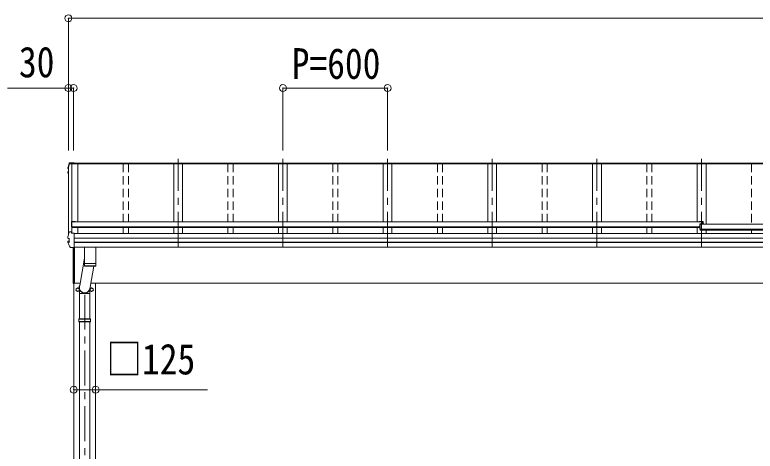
# Model space of a CAD drawing. Units: millimetres at full size, sheet at 1:40; some dimension numbers follow another scale. Extents: x -11243 to 11243, y -7760 to 7760.
# Drawn here: x -8954 to -4710, y -2606 to -104 of the extents above; entities that cross this region are included whole.
import ezdxf
from ezdxf.enums import TextEntityAlignment as Align

# ---------------------------------------------------------------- set-up
doc = ezdxf.new("R2010")
doc.units = ezdxf.units.MM
doc.header["$LTSCALE"] = 40
doc.header["$PDMODE"] = 32
doc.header["$PDSIZE"] = 40
doc.linetypes.add('CHAIN1', pattern=[8, 5, -1, 1, -1])
doc.linetypes.add('DASHED1', pattern=[1.8, 1.2, -0.6])
for name, color, linetype, lineweight in [('0-1_本体', 5, 'CHAIN1', 9), ('0-3_ELV2', 4, 'Continuous', 9), ('0-6_OTH_LINE', 6, 'Continuous', 9), ('0-9_OUTLINE', 7, 'Continuous', 9)]:
    doc.layers.add(name, color=color, linetype=linetype, lineweight=lineweight)
doc.styles.add('ＭＳ ゴシック', font='')
doc.styles.get('ＭＳ ゴシック').set_extended_font_data('MS Gothic')

msp = doc.modelspace()

# ---------------------------------------------------------------- linework, layer by layer
at = {"layer": '0-1_本体'}
for p, q in [((-8017.26, -1433.56), (-8017.26, -929.37)), ((-7417.26, -1433.56), (-7417.26, -929.37)), ((-6817.26, -1433.56), (-6817.26, -929.37)), ((-6217.26, -1433.56), (-6217.26, -929.37)), ((-5617.26, -1433.56), (-5617.26, -929.37)), ((-5017.26, -1433.56), (-5017.26, -929.37)), ((-8553.76, -5108.64), (-8553.76, -1674.09))]:
    msp.add_line(p, q, dxfattribs=at)
at = {"layer": '0-3_ELV2'}
for p, q in [((-8649.54, -980.21), (-8647.22, -971.36)), ((-8647.22, -971.36), (-8644.76, -962.59)), ((-8644.76, -962.59), (-8642.13, -953.93)), ((-8592.26, -957.9), (-8640.7, -957.9)), ((-8628.23, -957.75), (-8640.65, -957.75)), ((-8640.51, -956.26), (-8628.46, -956.26)), ((-8639.27, -952.64), (-8614.26, -952.64)), ((-8639.27, -952.65), (-8639.27, -952.64)), ((-8639.27, -952.64), (-8639.27, -952.64)), ((-8628.46, -955.17), (-8628.08, -957.66)), ((-8628.46, -956.26), (-8628.46, -955.17)), ((-8614.26, -955.17), (-8628.46, -955.17)), ((-8628.46, -956.26), (-8628.23, -957.75)), ((-8628.23, -957.75), (-8628.23, -957.4)), ((-8628.16, -957.9), (-8628.16, -1351.33)), ((-8617.26, -957.66), (-8628.08, -957.66)), ((-8627.56, -1355.28), (-8627.56, -957.9)), ((-817.26, -957), (-8617.26, -957)), ((-817.26, -957.89), (-8617.26, -957.89)), ((-8614.26, -956.67), (-8614.26, -952.64)), ((-820.26, -954.72), (-8614.26, -954.72)), ((-8592.26, -957.81), (-8592.26, -1290.25)), ((-8042.26, -957.81), (-8042.26, -1290.25)), ((-7992.26, -957.81), (-7992.26, -1290.25)), ((-7442.26, -957.81), (-7442.26, -1290.25)), ((-7392.26, -957.81), (-7392.26, -1290.25)), ((-6842.26, -957.81), (-6842.26, -1290.25)), ((-6792.26, -957.81), (-6792.26, -1290.25)), ((-6242.26, -957.81), (-6242.26, -1290.25)), ((-6192.26, -957.81), (-6192.26, -1290.25)), ((-5642.26, -957.81), (-5642.26, -1290.25)), ((-5592.26, -957.81), (-5592.26, -1290.25)), ((-5042.26, -957.81), (-5042.26, -1290.25)), ((-4992.26, -957.81), (-4992.26, -1304.37)), ((-8649.68, -1009.6), (-8649.68, -1005.54)), ((-8649.58, -984.57), (-8649.58, -980.52)), ((-8647.26, -1008.07), (-8648.63, -1008.33)), ((-8648.52, -985.84), (-8647.26, -986.09)), ((-8648.1, -1004.08), (-8648.09, -1004.08)), ((-8647.26, -1009.59), (-8648.1, -1009.75)), ((-8647.26, -1003.97), (-8648.09, -1004.08)), ((-8647.26, -984.57), (-8648.03, -984.42)), ((-8647.26, -984.22), (-8647.95, -984.08)), ((-8647.26, -981.27), (-8647.26, -1368.13)), ((-8629.56, -1290.1), (-8629.56, -1319.56)), ((-8607.56, -1288.1), (-8627.56, -1288.1)), ((-8607.56, -1289.63), (-8627.56, -1289.63)), ((-5011.46, -1290.25), (-8627.56, -1290.25)), ((-8607.56, -1288.1), (-8607.56, -1290.26)), ((-5031.46, -1288.1), (-5011.46, -1288.1)), ((-5031.46, -1288.1), (-5031.46, -1290.26)), ((-5031.46, -1289.63), (-5011.46, -1289.63)), ((-5027.26, -1304.22), (-5027.26, -1333.68)), ((-5005.26, -1302.22), (-5025.26, -1302.22)), ((-5025.26, -1338.26), (-5025.26, -1303.75)), ((-5005.26, -1303.75), (-5025.26, -1303.75)), ((-4409.26, -1304.37), (-5025.26, -1304.37)), ((-5011.46, -1302.22), (-5011.46, -1289.63)), ((-5009.46, -1290.1), (-5009.46, -1302.22)), ((-5005.26, -1302.22), (-5005.26, -1304.38)), ((-8640.51, -1349), (-8628.46, -1349)), ((-8627.56, -1319.56), (-8629.56, -1319.56)), ((-8628.23, -1350.5), (-8628.46, -1349)), ((-8628.23, -1350.5), (-8628.23, -1350.85)), ((-8627.51, -1355.63), (-8628.23, -1350.85)), ((-8627.52, -1355.63), (-8628.08, -1351.95)), ((-8628.08, -1355.63), (-8628.08, -1351.95)), ((-5027.26, -1319.29), (-8627.56, -1319.29)), ((-5027.26, -1321.03), (-8627.56, -1321.03)), ((-5027.26, -1324.14), (-8627.56, -1324.14)), ((-8614.26, -1438.05), (-8614.26, -1355.63)), ((-820.26, -1357.81), (-8614.26, -1357.81)), ((-8592.26, -1324.14), (-8592.26, -1357.81)), ((-8042.26, -1324.14), (-8042.26, -1357.81)), ((-7992.26, -1324.14), (-7992.26, -1357.81)), ((-7442.26, -1324.14), (-7442.26, -1357.81)), ((-7392.26, -1324.14), (-7392.26, -1357.81)), ((-6842.26, -1324.14), (-6842.26, -1357.81)), ((-6792.26, -1324.14), (-6792.26, -1357.81)), ((-6242.26, -1324.14), (-6242.26, -1357.81)), ((-6192.26, -1324.14), (-6192.26, -1357.81)), ((-5642.26, -1324.14), (-5642.26, -1357.81)), ((-5592.26, -1324.14), (-5592.26, -1357.81)), ((-5042.26, -1324.14), (-5042.26, -1357.81)), ((-5025.26, -1333.68), (-5027.26, -1333.68)), ((-4409.26, -1333.41), (-5025.26, -1333.41)), ((-4409.26, -1335.15), (-5025.26, -1335.15)), ((-4409.26, -1338.26), (-5025.26, -1338.26)), ((-4992.26, -1338.26), (-4992.26, -1357.81)), ((-8649.58, -1384.7), (-8649.58, -1377.32)), ((-8648.63, -1401.08), (-8642.67, -1399.92)), ((-8647.95, -1386.18), (-8647.95, -1386.18)), ((-8641.69, -1386.95), (-8647.95, -1386.18)), ((-8642.26, -1387.08), (-8642.26, -1406.3)), ((-8641.69, -1386.95), (-8641.69, -1386.95)), ((-820.26, -1384.33), (-8614.26, -1384.33)), ((-820.26, -1385.22), (-8614.26, -1385.22)), ((-8649.68, -1409.75), (-8649.68, -1402.35)), ((-8648.09, -1408.46), (-8648.1, -1408.46)), ((-8648.09, -1408.46), (-8641.69, -1406.77)), ((-8641.69, -1406.77), (-8641.69, -1406.77)), ((-8614.26, -1438.05), (-8634.91, -1438.05)), ((-8619.26, -1643.72), (-8619.26, -1438.05)), ((-8618.76, -1644.12), (-8618.76, -1438.05)), ((-820.26, -1408.45), (-8614.26, -1408.45)), ((-820.26, -1410.37), (-8614.26, -1410.37)), ((-820.26, -1435.41), (-8614.26, -1435.41)), ((-8612.26, -1435.41), (-8612.26, -1641.72)), ((-8618.76, -1644.12), (-8618.77, -1644.19)), ((-8618.76, -1644.12), (-8618.76, -1644.12)), ((-8617.26, -1641.72), (-8612.26, -1641.72)), ((-8617.26, -1644.22), (-8617.26, -1641.72)), ((-8579.66, -1643.12), (-8617.26, -1643.12)), ((-8616.26, -1643.12), (-8616.26, -4943.12)), ((-2632.14, -1643.12), (-8519.03, -1643.12)), ((-8491.26, -4943.12), (-8491.26, -1643.12)), ((-8585.17, -1679.87), (-8585.27, -1679.87)), ((-8585.17, -1680.37), (-8585.27, -1680.37)), ((-8522.36, -1679.87), (-8522.26, -1679.87)), ((-8522.36, -1680.37), (-8522.26, -1680.37))]:
    msp.add_line(p, q, dxfattribs=at)
at = {"layer": '0-3_ELV2', "linetype": 'DASHED1'}
for p, q in [((-8332.26, -957.81), (-8332.26, -1290.25)), ((-8302.26, -957.81), (-8302.26, -1290.25)), ((-7732.26, -957.81), (-7732.26, -1290.25)), ((-7702.26, -957.81), (-7702.26, -1290.25)), ((-7132.26, -957.81), (-7132.26, -1290.25)), ((-7102.26, -957.81), (-7102.26, -1290.25)), ((-6532.26, -957.81), (-6532.26, -1290.25)), ((-6502.26, -957.81), (-6502.26, -1290.25)), ((-5932.26, -957.81), (-5932.26, -1290.25)), ((-5902.26, -957.81), (-5902.26, -1290.25)), ((-5332.26, -957.81), (-5332.26, -1290.25)), ((-5302.26, -957.81), (-5302.26, -1290.25)), ((-4732.26, -957.81), (-4732.26, -1304.37)), ((-8332.26, -1324.14), (-8332.26, -1357.81)), ((-8302.26, -1324.14), (-8302.26, -1357.81)), ((-7732.26, -1324.14), (-7732.26, -1357.81)), ((-7702.26, -1324.14), (-7702.26, -1357.81)), ((-7132.26, -1324.14), (-7132.26, -1357.81)), ((-7102.26, -1324.14), (-7102.26, -1357.81)), ((-6532.26, -1324.14), (-6532.26, -1357.81)), ((-6502.26, -1324.14), (-6502.26, -1357.81)), ((-5932.26, -1324.14), (-5932.26, -1357.81)), ((-5902.26, -1324.14), (-5902.26, -1357.81)), ((-5332.26, -1324.14), (-5332.26, -1357.81)), ((-5302.26, -1324.14), (-5302.26, -1357.81)), ((-4732.26, -1338.26), (-4732.26, -1357.81))]:
    msp.add_line(p, q, dxfattribs=at)
at = {"layer": '0-3_ELV2'}
for points in [[(-8642.12, -953.91), (-8642, -953.62), (-8641.83, -953.36), (-8641.61, -953.13), (-8641.36, -952.95), (-8641.08, -952.82), (-8640.81, -952.74), (-8640.58, -952.7), (-8640.35, -952.67), (-8640.09, -952.66), (-8639.81, -952.65), (-8639.5, -952.64), (-8639.19, -952.64)], [(-8614.26, -956.67), (-8617.26, -956.67), (-8617.26, -957.67)], [(-8647.26, -1015.81), (-8648.18, -1013.57), (-8649.59, -1010.08)], [(-8649.54, -980.21), (-8649.57, -980.47), (-8649.58, -980.52)], [(-8614.26, -1355.63), (-8628.46, -1355.63), (-8628.46, -1349)], [(-8649.54, -1377.01), (-8649.57, -1377.27), (-8649.58, -1377.32)], [(-8649.57, -1384.74), (-8649.57, -1384.65), (-8649.54, -1384.39)], [(-8648.03, -1386.16), (-8648.31, -1386.09), (-8648.55, -1386.01), (-8648.79, -1385.91), (-8649.07, -1385.74), (-8649.33, -1385.47), (-8649.51, -1385.13), (-8649.56, -1384.74)], [(-8647.95, -1386.18), (-8648.18, -1386.1), (-8648.38, -1385.96), (-8648.55, -1385.74), (-8648.67, -1385.47), (-8648.74, -1385.16), (-8648.75, -1384.83), (-8648.7, -1384.5)], [(-8642.26, -1387.08), (-8642.28, -1386.97), (-8642.31, -1386.87)], [(-8641.69, -1386.95), (-8641.61, -1386.98), (-8641.54, -1387.03), (-8641.47, -1387.1), (-8641.43, -1387.2), (-8641.4, -1387.31), (-8641.39, -1387.43)], [(-8649.57, -1410.24), (-8649.64, -1410.08), (-8649.68, -1409.91), (-8649.68, -1409.73)], [(-8649.59, -1410.23), (-8646.73, -1417.04), (-8643.78, -1423.77), (-8640.75, -1430.42), (-8637.62, -1436.99)], [(-8648.78, -1410.44), (-8648.87, -1410.11), (-8648.9, -1409.75), (-8648.85, -1409.4), (-8648.74, -1409.06), (-8648.57, -1408.78), (-8648.35, -1408.58), (-8648.1, -1408.46)], [(-8641.69, -1406.77), (-8641.61, -1406.73), (-8641.54, -1406.67), (-8641.47, -1406.58), (-8641.43, -1406.48), (-8641.4, -1406.37), (-8641.39, -1406.25)], [(-8634.93, -1438.05), (-8635.31, -1438.05), (-8635.66, -1438.03), (-8635.97, -1438.01), (-8636.25, -1437.98), (-8636.56, -1437.91), (-8636.89, -1437.77), (-8637.2, -1437.55), (-8637.46, -1437.27), (-8637.64, -1436.94)], [(-8618.77, -1644.19), (-8618.77, -1644.22), (-8618.77, -1644.22)], [(-8618.77, -1644.22), (-8618.76, -1644.22), (-8617.26, -1644.22)]]:
    msp.add_lwpolyline(points, dxfattribs=at)
for points in [[(-8593.76, -1670.31), (-8602.26, -1675.22), (-8602.26, -1685.03), (-8593.76, -1689.94), (-8585.26, -1685.03), (-8585.26, -1675.22)], [(-8513.76, -1670.31), (-8505.26, -1675.22), (-8505.26, -1685.03), (-8513.76, -1689.94), (-8522.26, -1685.03), (-8522.26, -1675.22)]]:
    msp.add_lwpolyline(points, close=True, dxfattribs=at)
for centre, radius in [((-8593.76, -1680.12), 10), ((-8593.76, -1680.12), 8.5), ((-8513.76, -1680.12), 10), ((-8513.76, -1680.12), 8.5)]:
    msp.add_circle(centre, radius, dxfattribs=at)
for centre, radius, start, end in [((-8164.26, -1103.92), 499.82, 162.96047, 166.14879), ((-8164.25, -1103.92), 498.32, 162.94349, 166.12469), ((-8640.51, -957.96), 1.7, 89.95676, 162.90929), ((-8648.38, -1005.54), 1.3, 100.9005, 179.9623), ((-8648.38, -1009.6), 1.3, 100.8868, 201.66215), ((-8648.28, -984.57), 1.3, 166.2046, 259.10358), ((-8184.94, -825.04), 498.64, 201.74241, 202.00165), ((-8184.93, -824.69), 498.64, 201.78246, 202.00165), ((-8627.56, -1290.1), 2, 90, 180), ((-5025.26, -1304.22), 2, 90, 180), ((-5011.46, -1290.1), 2, 0, 90), ((-8164.26, -1496.67), 499.82, 162.96047, 166.14879), ((-8640.51, -1350.7), 1.7, 89.95676, 162.90929), ((-8642.76, -1399.43), 0.499, 280.91518, 359.94761), ((-8648.38, -1402.35), 1.3, 100.9005, 179.9623), ((-8618.76, -1643.72), 0.5, 180, 269.5), ((-8606.61, -1629.05), 12.15, 179.0404, 180.9596), ((-8593.76, -1680.12), 8.6, 171.25399, 188.74601), ((-8593.76, -1680.12), 8.6, 111.25399, 128.74601), ((-8593.76, -1680.12), 8.6, 231.25399, 248.74601), ((-8593.76, -1680.12), 8.6, 51.25399, 68.74601), ((-8593.76, -1680.12), 8.6, 291.25399, 308.74601), ((-8593.76, -1680.12), 8.6, 1.66581, 8.74601), ((-8593.76, -1680.12), 8.6, 351.25399, 358.33419), ((-8513.76, -1680.12), 8.6, 171.25399, 178.33419), ((-8513.76, -1680.12), 8.6, 181.66581, 188.74601), ((-8513.76, -1680.12), 8.6, 111.25399, 128.74601), ((-8513.76, -1680.12), 8.6, 231.25399, 248.74601), ((-8513.76, -1680.12), 8.6, 51.25399, 68.74601), ((-8513.76, -1680.12), 8.6, 291.25399, 308.74601), ((-8513.76, -1680.12), 8.6, 351.25399, 8.74601)]:
    msp.add_arc(centre, radius, start, end, dxfattribs=at)
at = {"layer": '0-6_OTH_LINE'}
for p, q in [((-8647.26, -123.75), (-8647.26, -882.75)), ((-8647.26, -123.75), (-787.26, -123.75)), ((-8647.26, -523.75), (-8996.03, -523.75)), ((-8647.26, -523.75), (-8647.26, -882.75)), ((-8617.26, -523.75), (-8647.26, -523.75)), ((-8617.26, -523.75), (-8617.26, -882.75)), ((-7417.26, -523.75), (-7417.26, -882.75)), ((-6817.26, -523.75), (-7417.26, -523.75)), ((-6817.26, -523.75), (-6817.26, -882.75)), ((-8491.26, -2253.57), (-8616.26, -2253.57)), ((-8491.26, -2253.57), (-7848.88, -2253.57))]:
    msp.add_line(p, q, dxfattribs=at)
for p in [(-8647.26, -123.75), (-8647.26, -523.75), (-8617.26, -523.75), (-7417.26, -523.75), (-6817.26, -523.75), (-8616.26, -2253.57), (-8491.26, -2253.57)]:
    msp.add_point(p, dxfattribs=at)
at = {"layer": '0-9_OUTLINE'}
for p, q in [((-8554.26, -1435.41), (-8554.26, -1528.95)), ((-8490.26, -1528.95), (-8490.26, -1435.41)), ((-8554.26, -1499.17), (-8581.87, -1655.55)), ((-8490.26, -1528.95), (-8554.26, -1528.95)), ((-8554.26, -1529.95), (-8554.03, -1543)), ((-8490.26, -1529.95), (-8554.26, -1529.95)), ((-8554.04, -1542.95), (-8490.49, -1542.95)), ((-8493.49, -1545.95), (-8551.03, -1545.95)), ((-8549.76, -1528.95), (-8549.74, -1529.95)), ((-8523.04, -1665.74), (-8501.94, -1545.95)), ((-8494.76, -1528.95), (-8494.78, -1529.95)), ((-8490.49, -1543), (-8490.26, -1529.95)), ((-8583.91, -1701.84), (-8583.91, -1678.04)), ((-8523.61, -1701.84), (-8523.61, -1678.04)), ((-8583.91, -1701.84), (-8556.57, -1701.84)), ((-8583.61, -1847.12), (-8583.61, -1701.84)), ((-8556.45, -1702.18), (-8557.58, -1699.07)), ((-8556.68, -1701.55), (-8550.85, -1701.55)), ((-8556.45, -1702.18), (-8551.08, -1702.18)), ((-8551.08, -1702.18), (-8549.94, -1699.07)), ((-8550.95, -1701.84), (-8523.61, -1701.84)), ((-8523.91, -1847.12), (-8523.91, -1701.84)), ((-8586.76, -1849.12), (-8585.76, -1847.12)), ((-8586.76, -1863.12), (-8586.76, -1849.12)), ((-8520.76, -1849.12), (-8586.76, -1849.12)), ((-8586.76, -1863.12), (-8585.76, -1865.12)), ((-8520.76, -1863.12), (-8586.76, -1863.12)), ((-8521.76, -1847.12), (-8585.76, -1847.12)), ((-8585.76, -1865.12), (-8521.76, -1865.12)), ((-8583.61, -3013.62), (-8583.61, -1865.12)), ((-8523.91, -3013.62), (-8523.91, -1865.12)), ((-8520.76, -1849.12), (-8521.76, -1847.12)), ((-8520.76, -1863.12), (-8521.76, -1865.12)), ((-8520.76, -1863.12), (-8520.76, -1849.12))]:
    msp.add_line(p, q, dxfattribs=at)
for centre, start, end in [((-8551.03, -1542.95), 181, 270.04832), ((-8493.49, -1542.95), 270, 359)]:
    msp.add_arc(centre, 3, start, end, dxfattribs=at)
for major_axis, ratio, start_param, end_param in [((-31.85, 0), 0.984694, 5.7540451, 9.6056637), ((-30.8, 0), 0.983336, 5.8618427, 9.4974605)]:
    msp.add_ellipse((-8553.76, -1667.94), major_axis=major_axis, ratio=ratio, start_param=start_param, end_param=end_param, dxfattribs=at)

# ---------------------------------------------------------------- texts
at = {"layer": '0-6_OTH_LINE', "color": 7, "style": 'ＭＳ ゴシック', "width": 0.85}
for s, p in [('30', (-8930.55, -515.03)), ('P=600', (-7367.26, -523.75)), ('□125', (-8429.52, -2218.75))]:
    msp.add_text(s, height=176, dxfattribs=at).set_placement(p, align=Align.BOTTOM_LEFT)

doc.saveas('drawing.dxf')
